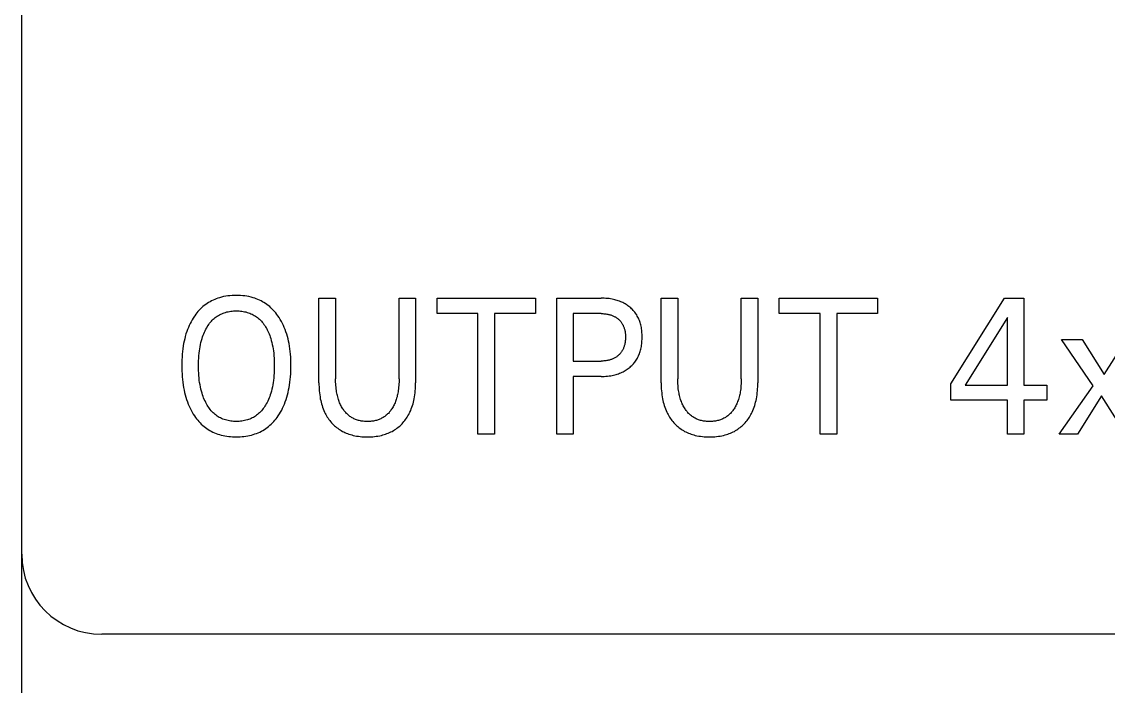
# Model space of a CAD drawing. Extents: x 0 to 420, y 0 to 297.
# Drawn here: x 147.76 to 161.34, y 191.71 to 200.01 of the extents above; entities that cross this region are included whole.
import ezdxf

# ---------------------------------------------------------------- set-up
doc = ezdxf.new("R2010")
doc.units = 0
doc.header["$LTSCALE"] = 23.1
doc.layers.add('10000_FRONT', color=7, linetype='CONTINUOUS')

msp = doc.modelspace()

# ---------------------------------------------------------------- linework, layer by layer
at = {"layer": '10000_FRONT', "color": 7, "linetype": 'CONTINUOUS'}
for p, q in [((147.763, 170.856), (147.763, 258.856)), ((150.312, 196.58), (150.286, 196.575)), ((150.339, 196.584), (150.312, 196.58)), ((150.365, 196.587), (150.339, 196.584)), ((150.392, 196.589), (150.365, 196.587)), ((150.418, 196.59), (150.392, 196.589)), ((150.445, 196.59), (150.418, 196.59)), ((150.471, 196.59), (150.445, 196.59)), ((150.498, 196.589), (150.471, 196.59)), ((150.524, 196.586), (150.498, 196.589)), ((150.55, 196.584), (150.524, 196.586)), ((150.576, 196.58), (150.55, 196.584)), ((150.602, 196.575), (150.576, 196.58)), ((150.027, 196.451), (150.011, 196.436)), ((150.044, 196.464), (150.027, 196.451)), ((150.062, 196.478), (150.044, 196.464)), ((150.079, 196.49), (150.062, 196.478)), ((150.098, 196.501), (150.079, 196.49)), ((150.116, 196.512), (150.098, 196.501)), ((150.135, 196.522), (150.116, 196.512)), ((150.154, 196.532), (150.135, 196.522)), ((150.174, 196.54), (150.154, 196.532)), ((150.194, 196.548), (150.174, 196.54)), ((150.214, 196.556), (150.194, 196.548)), ((150.235, 196.562), (150.214, 196.556)), ((150.261, 196.569), (150.235, 196.562)), ((150.286, 196.575), (150.261, 196.569)), ((150.628, 196.569), (150.602, 196.575)), ((150.653, 196.562), (150.628, 196.569)), ((150.674, 196.555), (150.653, 196.562)), ((150.694, 196.548), (150.674, 196.555)), ((150.714, 196.54), (150.694, 196.548)), ((150.734, 196.531), (150.714, 196.54)), ((150.753, 196.522), (150.734, 196.531)), ((150.772, 196.512), (150.753, 196.522)), ((150.79, 196.501), (150.772, 196.512)), ((150.809, 196.489), (150.79, 196.501)), ((150.826, 196.477), (150.809, 196.489)), ((150.844, 196.464), (150.826, 196.477)), ((150.861, 196.45), (150.844, 196.464)), ((150.877, 196.435), (150.861, 196.45)), ((151.477, 195.497), (151.477, 196.556)), ((151.477, 196.556), (151.685, 196.556)), ((151.685, 196.556), (151.685, 195.548)), ((152.477, 195.548), (152.477, 196.556)), ((152.477, 196.556), (152.684, 196.556)), ((152.684, 196.556), (152.684, 195.497)), ((152.953, 196.364), (152.953, 196.556)), ((152.953, 196.556), (154.181, 196.556)), ((154.181, 196.556), (154.181, 196.364)), ((154.447, 194.856), (154.447, 196.556)), ((154.447, 196.556), (155.001, 196.556)), ((155.021, 196.556), (155.001, 196.556)), ((155.041, 196.555), (155.021, 196.556)), ((155.061, 196.554), (155.041, 196.555)), ((155.081, 196.553), (155.061, 196.554)), ((155.101, 196.55), (155.081, 196.553)), ((155.121, 196.547), (155.101, 196.55)), ((155.141, 196.544), (155.121, 196.547)), ((155.156, 196.541), (155.141, 196.544)), ((155.172, 196.537), (155.156, 196.541)), ((155.187, 196.533), (155.172, 196.537)), ((155.202, 196.528), (155.187, 196.533)), ((155.217, 196.524), (155.202, 196.528)), ((155.232, 196.518), (155.217, 196.524)), ((155.247, 196.512), (155.232, 196.518)), ((155.261, 196.506), (155.247, 196.512)), ((155.275, 196.5), (155.261, 196.506)), ((155.288, 196.493), (155.275, 196.5)), ((155.301, 196.486), (155.288, 196.493)), ((155.314, 196.478), (155.301, 196.486)), ((155.326, 196.47), (155.314, 196.478)), ((155.338, 196.461), (155.326, 196.47)), ((155.35, 196.452), (155.338, 196.461)), ((155.362, 196.443), (155.35, 196.452)), ((155.373, 196.434), (155.362, 196.443)), ((155.752, 195.497), (155.752, 196.556)), ((155.752, 196.556), (155.96, 196.556)), ((155.96, 196.556), (155.96, 195.548)), ((156.753, 195.548), (156.753, 196.556)), ((156.753, 196.556), (156.96, 196.556)), ((156.96, 196.556), (156.96, 195.497)), ((157.228, 196.364), (157.228, 196.556)), ((157.228, 196.556), (158.457, 196.556)), ((158.457, 196.556), (158.457, 196.364)), ((159.371, 195.487), (160.042, 196.556)), ((160.042, 196.556), (160.282, 196.556)), ((160.282, 196.556), (160.282, 195.467)), ((149.905, 196.308), (149.892, 196.285)), ((149.92, 196.33), (149.905, 196.308)), ((149.925, 196.337), (149.92, 196.33)), ((149.938, 196.355), (149.925, 196.337)), ((149.951, 196.372), (149.938, 196.355)), ((149.965, 196.389), (149.951, 196.372)), ((149.98, 196.405), (149.965, 196.389)), ((149.995, 196.421), (149.98, 196.405)), ((150.011, 196.436), (149.995, 196.421)), ((150.169, 196.303), (150.181, 196.313)), ((150.181, 196.313), (150.194, 196.323)), ((150.194, 196.323), (150.207, 196.332)), ((150.207, 196.332), (150.221, 196.34)), ((150.221, 196.34), (150.235, 196.348)), ((150.235, 196.348), (150.249, 196.355)), ((150.249, 196.355), (150.263, 196.362)), ((150.263, 196.362), (150.278, 196.368)), ((150.278, 196.368), (150.293, 196.374)), ((150.293, 196.374), (150.309, 196.379)), ((150.309, 196.379), (150.326, 196.384)), ((150.326, 196.384), (150.342, 196.387)), ((150.342, 196.387), (150.359, 196.391)), ((150.359, 196.391), (150.376, 196.393)), ((150.376, 196.393), (150.393, 196.395)), ((150.393, 196.395), (150.41, 196.396)), ((150.41, 196.396), (150.427, 196.397)), ((150.427, 196.397), (150.445, 196.397)), ((150.445, 196.397), (150.462, 196.397)), ((150.462, 196.397), (150.479, 196.396)), ((150.479, 196.396), (150.496, 196.395)), ((150.496, 196.395), (150.514, 196.393)), ((150.514, 196.393), (150.531, 196.391)), ((150.531, 196.391), (150.547, 196.387)), ((150.547, 196.387), (150.564, 196.384)), ((150.564, 196.384), (150.581, 196.379)), ((150.581, 196.379), (150.597, 196.374)), ((150.597, 196.374), (150.612, 196.368)), ((150.612, 196.368), (150.627, 196.362)), ((150.627, 196.362), (150.641, 196.355)), ((150.641, 196.355), (150.656, 196.348)), ((150.656, 196.348), (150.669, 196.34)), ((150.669, 196.34), (150.683, 196.332)), ((150.683, 196.332), (150.696, 196.323)), ((150.696, 196.323), (150.709, 196.313)), ((150.709, 196.313), (150.721, 196.303)), ((150.893, 196.42), (150.877, 196.435)), ((150.908, 196.404), (150.893, 196.42)), ((150.923, 196.388), (150.908, 196.404)), ((150.937, 196.371), (150.923, 196.388)), ((150.95, 196.354), (150.937, 196.371)), ((150.963, 196.336), (150.95, 196.354)), ((150.979, 196.313), (150.963, 196.336)), ((150.994, 196.289), (150.979, 196.313)), ((153.463, 196.364), (152.953, 196.364)), ((153.463, 194.856), (153.463, 196.364)), ((153.671, 196.364), (153.671, 194.856)), ((154.181, 196.364), (153.671, 196.364)), ((154.655, 196.364), (154.655, 195.771)), ((155.001, 196.364), (154.655, 196.364)), ((155.001, 196.364), (155.013, 196.363)), ((155.013, 196.363), (155.025, 196.363)), ((155.025, 196.363), (155.037, 196.362)), ((155.037, 196.362), (155.049, 196.361)), ((155.049, 196.361), (155.061, 196.36)), ((155.061, 196.36), (155.073, 196.358)), ((155.073, 196.358), (155.085, 196.356)), ((155.085, 196.356), (155.095, 196.354)), ((155.095, 196.354), (155.104, 196.352)), ((155.104, 196.352), (155.113, 196.349)), ((155.113, 196.349), (155.122, 196.347)), ((155.122, 196.347), (155.131, 196.344)), ((155.131, 196.344), (155.14, 196.34)), ((155.14, 196.34), (155.149, 196.337)), ((155.149, 196.337), (155.158, 196.333)), ((155.158, 196.333), (155.166, 196.329)), ((155.166, 196.329), (155.174, 196.325)), ((155.174, 196.325), (155.181, 196.321)), ((155.181, 196.321), (155.189, 196.316)), ((155.189, 196.316), (155.196, 196.311)), ((155.196, 196.311), (155.203, 196.306)), ((155.203, 196.306), (155.21, 196.301)), ((155.383, 196.424), (155.373, 196.434)), ((155.394, 196.414), (155.383, 196.424)), ((155.403, 196.403), (155.394, 196.414)), ((155.413, 196.392), (155.403, 196.403)), ((155.422, 196.381), (155.413, 196.392)), ((155.431, 196.37), (155.422, 196.381)), ((155.439, 196.358), (155.431, 196.37)), ((155.447, 196.346), (155.439, 196.358)), ((155.454, 196.333), (155.447, 196.346)), ((155.461, 196.32), (155.454, 196.333)), ((155.468, 196.306), (155.461, 196.32)), ((155.474, 196.293), (155.468, 196.306)), ((157.738, 196.364), (157.228, 196.364)), ((157.738, 194.856), (157.738, 196.364)), ((157.946, 196.364), (157.946, 194.856)), ((158.457, 196.364), (157.946, 196.364)), ((160.078, 196.314), (159.549, 195.467)), ((160.078, 195.467), (160.078, 196.314)), ((149.845, 196.191), (149.835, 196.166)), ((149.855, 196.215), (149.845, 196.191)), ((149.867, 196.239), (149.855, 196.215)), ((149.879, 196.262), (149.867, 196.239)), ((149.892, 196.285), (149.879, 196.262)), ((150.064, 196.167), (150.074, 196.185)), ((150.074, 196.185), (150.082, 196.2)), ((150.082, 196.2), (150.092, 196.214)), ((150.092, 196.214), (150.101, 196.228)), ((150.101, 196.228), (150.111, 196.242)), ((150.111, 196.242), (150.122, 196.255)), ((150.122, 196.255), (150.133, 196.268)), ((150.133, 196.268), (150.144, 196.28)), ((150.144, 196.28), (150.156, 196.292)), ((150.156, 196.292), (150.169, 196.303)), ((150.721, 196.303), (150.734, 196.292)), ((150.734, 196.292), (150.746, 196.28)), ((150.746, 196.28), (150.757, 196.268)), ((150.757, 196.268), (150.768, 196.255)), ((150.768, 196.255), (150.779, 196.242)), ((150.779, 196.242), (150.789, 196.228)), ((150.789, 196.228), (150.799, 196.214)), ((150.799, 196.214), (150.808, 196.2)), ((150.808, 196.2), (150.817, 196.185)), ((150.817, 196.185), (150.82, 196.18)), ((150.82, 196.18), (150.829, 196.162)), ((151.008, 196.265), (150.994, 196.289)), ((151.021, 196.241), (151.008, 196.265)), ((151.033, 196.216), (151.021, 196.241)), ((151.044, 196.191), (151.033, 196.216)), ((151.054, 196.165), (151.044, 196.191)), ((155.21, 196.301), (155.217, 196.295)), ((155.217, 196.295), (155.224, 196.289)), ((155.224, 196.289), (155.23, 196.283)), ((155.23, 196.283), (155.236, 196.277)), ((155.236, 196.277), (155.242, 196.271)), ((155.242, 196.271), (155.247, 196.264)), ((155.247, 196.264), (155.253, 196.257)), ((155.253, 196.257), (155.258, 196.25)), ((155.258, 196.25), (155.262, 196.243)), ((155.262, 196.243), (155.267, 196.236)), ((155.267, 196.236), (155.271, 196.228)), ((155.271, 196.228), (155.276, 196.22)), ((155.276, 196.22), (155.279, 196.212)), ((155.279, 196.212), (155.283, 196.203)), ((155.283, 196.203), (155.286, 196.195)), ((155.286, 196.195), (155.289, 196.187)), ((155.289, 196.187), (155.292, 196.178)), ((155.292, 196.178), (155.295, 196.169)), ((155.295, 196.169), (155.297, 196.161)), ((155.48, 196.279), (155.474, 196.293)), ((155.485, 196.265), (155.48, 196.279)), ((155.49, 196.251), (155.485, 196.265)), ((155.494, 196.236), (155.49, 196.251)), ((155.498, 196.222), (155.494, 196.236)), ((155.502, 196.206), (155.498, 196.222)), ((155.505, 196.189), (155.502, 196.206)), ((155.508, 196.173), (155.505, 196.189)), ((155.51, 196.156), (155.508, 196.173)), ((149.799, 196.05), (149.792, 196.02)), ((149.807, 196.079), (149.799, 196.05)), ((149.815, 196.109), (149.807, 196.079)), ((149.825, 196.138), (149.815, 196.109)), ((149.835, 196.166), (149.825, 196.138)), ((150.009, 196.029), (150.017, 196.054)), ((150.017, 196.054), (150.023, 196.074)), ((150.023, 196.074), (150.03, 196.093)), ((150.03, 196.093), (150.038, 196.112)), ((150.038, 196.112), (150.046, 196.131)), ((150.046, 196.131), (150.054, 196.149)), ((150.054, 196.149), (150.064, 196.167)), ((150.829, 196.162), (150.838, 196.145)), ((150.838, 196.145), (150.846, 196.127)), ((150.846, 196.127), (150.854, 196.109)), ((150.854, 196.109), (150.861, 196.091)), ((150.861, 196.091), (150.867, 196.073)), ((150.867, 196.073), (150.874, 196.054)), ((150.874, 196.054), (150.881, 196.029)), ((151.065, 196.136), (151.054, 196.165)), ((151.074, 196.107), (151.065, 196.136)), ((151.083, 196.078), (151.074, 196.107)), ((151.091, 196.048), (151.083, 196.078)), ((151.098, 196.018), (151.091, 196.048)), ((155.297, 196.161), (155.299, 196.151)), ((155.299, 196.151), (155.301, 196.141)), ((155.301, 196.141), (155.303, 196.131)), ((155.303, 196.131), (155.304, 196.12)), ((155.304, 196.12), (155.305, 196.11)), ((155.306, 196.035), (155.304, 196.023)), ((155.305, 196.11), (155.306, 196.1)), ((155.306, 196.1), (155.306, 196.09)), ((155.306, 196.09), (155.307, 196.08)), ((155.307, 196.058), (155.306, 196.047)), ((155.306, 196.047), (155.306, 196.035)), ((155.307, 196.08), (155.307, 196.07)), ((155.307, 196.07), (155.307, 196.058)), ((155.512, 196.139), (155.51, 196.156)), ((155.513, 196.122), (155.512, 196.139)), ((155.514, 196.106), (155.513, 196.122)), ((155.513, 196.021), (155.514, 196.038)), ((155.515, 196.089), (155.514, 196.106)), ((155.514, 196.038), (155.515, 196.055)), ((155.515, 196.072), (155.515, 196.089)), ((155.515, 196.055), (155.515, 196.072)), ((161.152, 195.462), (160.754, 196.041)), ((160.754, 196.041), (161.011, 196.041)), ((161.011, 196.041), (161.286, 195.603)), ((161.286, 195.603), (161.565, 196.041)), ((149.776, 195.925), (149.772, 195.891)), ((149.781, 195.96), (149.776, 195.925)), ((149.786, 195.99), (149.781, 195.96)), ((149.792, 196.02), (149.786, 195.99)), ((149.983, 195.897), (149.987, 195.924)), ((149.987, 195.924), (149.991, 195.95)), ((149.991, 195.95), (149.996, 195.977)), ((149.996, 195.977), (150.002, 196.003)), ((150.002, 196.003), (150.009, 196.029)), ((150.881, 196.029), (150.888, 196.003)), ((150.888, 196.003), (150.894, 195.977)), ((150.894, 195.977), (150.899, 195.95)), ((150.899, 195.95), (150.904, 195.924)), ((150.904, 195.924), (150.908, 195.897)), ((151.104, 195.989), (151.098, 196.018)), ((151.109, 195.958), (151.104, 195.989)), ((151.114, 195.924), (151.109, 195.958)), ((151.118, 195.89), (151.114, 195.924)), ((155.267, 195.902), (155.263, 195.895)), ((155.272, 195.91), (155.267, 195.902)), ((155.276, 195.918), (155.272, 195.91)), ((155.28, 195.926), (155.276, 195.918)), ((155.283, 195.935), (155.28, 195.926)), ((155.287, 195.943), (155.283, 195.935)), ((155.29, 195.952), (155.287, 195.943)), ((155.292, 195.96), (155.29, 195.952)), ((155.295, 195.969), (155.292, 195.96)), ((155.297, 195.978), (155.295, 195.969)), ((155.299, 195.989), (155.297, 195.978)), ((155.301, 196.001), (155.299, 195.989)), ((155.303, 196.012), (155.301, 196.001)), ((155.304, 196.023), (155.303, 196.012)), ((155.49, 195.891), (155.494, 195.905)), ((155.494, 195.905), (155.498, 195.92)), ((155.498, 195.92), (155.502, 195.936)), ((155.502, 195.936), (155.505, 195.953)), ((155.505, 195.953), (155.508, 195.97)), ((155.508, 195.97), (155.51, 195.987)), ((155.51, 195.987), (155.512, 196.004)), ((155.512, 196.004), (155.513, 196.021)), ((149.764, 195.786), (149.763, 195.751)), ((149.766, 195.821), (149.764, 195.786)), ((149.769, 195.856), (149.766, 195.821)), ((149.772, 195.891), (149.769, 195.856)), ((149.972, 195.775), (149.974, 195.806)), ((149.972, 195.745), (149.972, 195.775)), ((149.974, 195.806), (149.976, 195.836)), ((149.976, 195.836), (149.979, 195.867)), ((149.979, 195.867), (149.983, 195.897)), ((150.908, 195.897), (150.911, 195.867)), ((150.911, 195.867), (150.914, 195.836)), ((150.914, 195.836), (150.916, 195.806)), ((150.916, 195.806), (150.918, 195.775)), ((150.918, 195.775), (150.919, 195.745)), ((151.122, 195.855), (151.118, 195.89)), ((151.124, 195.821), (151.122, 195.855)), ((151.126, 195.786), (151.124, 195.821)), ((151.127, 195.751), (151.126, 195.786)), ((154.655, 195.771), (155.001, 195.771)), ((155.013, 195.771), (155.001, 195.771)), ((155.025, 195.771), (155.013, 195.771)), ((155.037, 195.772), (155.025, 195.771)), ((155.05, 195.773), (155.037, 195.772)), ((155.062, 195.775), (155.05, 195.773)), ((155.074, 195.777), (155.062, 195.775)), ((155.086, 195.779), (155.074, 195.777)), ((155.095, 195.781), (155.086, 195.779)), ((155.105, 195.783), (155.095, 195.781)), ((155.114, 195.786), (155.105, 195.783)), ((155.123, 195.788), (155.114, 195.786)), ((155.132, 195.791), (155.123, 195.788)), ((155.141, 195.795), (155.132, 195.791)), ((155.15, 195.798), (155.141, 195.795)), ((155.159, 195.802), (155.15, 195.798)), ((155.167, 195.806), (155.159, 195.802)), ((155.175, 195.811), (155.167, 195.806)), ((155.182, 195.815), (155.175, 195.811)), ((155.19, 195.82), (155.182, 195.815)), ((155.197, 195.825), (155.19, 195.82)), ((155.204, 195.831), (155.197, 195.825)), ((155.212, 195.836), (155.204, 195.831)), ((155.218, 195.842), (155.212, 195.836)), ((155.225, 195.848), (155.218, 195.842)), ((155.231, 195.854), (155.225, 195.848)), ((155.237, 195.86), (155.231, 195.854)), ((155.243, 195.867), (155.237, 195.86)), ((155.248, 195.873), (155.243, 195.867)), ((155.253, 195.88), (155.248, 195.873)), ((155.258, 195.887), (155.253, 195.88)), ((155.263, 195.895), (155.258, 195.887)), ((155.423, 195.758), (155.432, 195.77)), ((155.432, 195.77), (155.44, 195.782)), ((155.44, 195.782), (155.448, 195.794)), ((155.448, 195.794), (155.455, 195.807)), ((155.455, 195.807), (155.462, 195.821)), ((155.462, 195.821), (155.469, 195.834)), ((155.469, 195.834), (155.475, 195.848)), ((155.475, 195.848), (155.48, 195.862)), ((155.48, 195.862), (155.485, 195.876)), ((155.485, 195.876), (155.49, 195.891)), ((149.763, 195.751), (149.763, 195.717)), ((149.763, 195.717), (149.763, 195.681)), ((149.763, 195.681), (149.764, 195.646)), ((149.764, 195.646), (149.766, 195.61)), ((149.971, 195.714), (149.972, 195.745)), ((149.972, 195.683), (149.971, 195.714)), ((149.972, 195.652), (149.972, 195.683)), ((149.974, 195.621), (149.972, 195.652)), ((150.918, 195.652), (150.917, 195.621)), ((150.919, 195.683), (150.918, 195.652)), ((150.919, 195.745), (150.919, 195.714)), ((150.919, 195.714), (150.919, 195.683)), ((151.124, 195.611), (151.126, 195.646)), ((151.126, 195.646), (151.127, 195.681)), ((151.127, 195.717), (151.127, 195.751)), ((151.127, 195.681), (151.127, 195.717)), ((155.249, 195.623), (155.264, 195.63)), ((155.264, 195.63), (155.277, 195.637)), ((155.277, 195.637), (155.29, 195.644)), ((155.29, 195.644), (155.303, 195.651)), ((155.303, 195.651), (155.316, 195.659)), ((155.316, 195.659), (155.328, 195.667)), ((155.328, 195.667), (155.341, 195.676)), ((155.341, 195.676), (155.352, 195.685)), ((155.352, 195.685), (155.364, 195.695)), ((155.364, 195.695), (155.375, 195.705)), ((155.375, 195.705), (155.385, 195.715)), ((155.385, 195.715), (155.395, 195.725)), ((155.395, 195.725), (155.405, 195.736)), ((155.405, 195.736), (155.414, 195.747)), ((155.414, 195.747), (155.423, 195.758)), ((149.766, 195.61), (149.769, 195.575)), ((149.769, 195.575), (149.772, 195.54)), ((149.772, 195.54), (149.776, 195.505)), ((149.776, 195.505), (149.781, 195.47)), ((149.976, 195.59), (149.974, 195.621)), ((149.979, 195.559), (149.976, 195.59)), ((149.982, 195.528), (149.979, 195.559)), ((149.986, 195.501), (149.982, 195.528)), ((149.991, 195.474), (149.986, 195.501)), ((150.904, 195.501), (150.9, 195.474)), ((150.908, 195.528), (150.904, 195.501)), ((150.912, 195.559), (150.908, 195.528)), ((150.914, 195.59), (150.912, 195.559)), ((150.917, 195.621), (150.914, 195.59)), ((151.109, 195.47), (151.114, 195.505)), ((151.114, 195.505), (151.119, 195.54)), ((151.119, 195.54), (151.122, 195.575)), ((151.122, 195.575), (151.124, 195.611)), ((151.477, 195.497), (151.477, 195.472)), ((151.685, 195.527), (151.685, 195.548)), ((151.685, 195.506), (151.685, 195.527)), ((151.686, 195.485), (151.685, 195.506)), ((152.477, 195.506), (152.476, 195.485)), ((152.477, 195.548), (152.477, 195.527)), ((152.477, 195.527), (152.477, 195.506)), ((152.684, 195.472), (152.684, 195.497)), ((154.655, 195.578), (154.655, 194.856)), ((155.001, 195.578), (154.655, 195.578)), ((155.001, 195.578), (155.021, 195.578)), ((155.021, 195.578), (155.041, 195.579)), ((155.041, 195.579), (155.062, 195.58)), ((155.062, 195.58), (155.082, 195.582)), ((155.082, 195.582), (155.102, 195.584)), ((155.102, 195.584), (155.122, 195.587)), ((155.122, 195.587), (155.142, 195.591)), ((155.142, 195.591), (155.158, 195.594)), ((155.158, 195.594), (155.174, 195.598)), ((155.174, 195.598), (155.189, 195.602)), ((155.189, 195.602), (155.204, 195.607)), ((155.204, 195.607), (155.219, 195.612)), ((155.219, 195.612), (155.234, 195.617)), ((155.234, 195.617), (155.249, 195.623)), ((155.752, 195.497), (155.752, 195.472)), ((155.96, 195.527), (155.96, 195.548)), ((155.961, 195.506), (155.96, 195.527)), ((155.962, 195.485), (155.961, 195.506)), ((156.752, 195.506), (156.751, 195.485)), ((156.753, 195.527), (156.752, 195.506)), ((156.753, 195.548), (156.753, 195.527)), ((156.96, 195.472), (156.96, 195.497)), ((149.781, 195.47), (149.786, 195.439)), ((149.786, 195.439), (149.792, 195.408)), ((149.792, 195.408), (149.798, 195.378)), ((149.798, 195.378), (149.806, 195.348)), ((149.996, 195.448), (149.991, 195.474)), ((150.002, 195.421), (149.996, 195.448)), ((150.008, 195.395), (150.002, 195.421)), ((150.016, 195.368), (150.008, 195.395)), ((150.022, 195.349), (150.016, 195.368)), ((150.875, 195.368), (150.868, 195.348)), ((150.882, 195.394), (150.875, 195.368)), ((150.889, 195.42), (150.882, 195.394)), ((150.895, 195.447), (150.889, 195.42)), ((150.9, 195.474), (150.895, 195.447)), ((151.084, 195.348), (151.092, 195.378)), ((151.092, 195.378), (151.098, 195.409)), ((151.098, 195.409), (151.104, 195.439)), ((151.104, 195.439), (151.109, 195.47)), ((151.477, 195.472), (151.478, 195.448)), ((151.478, 195.448), (151.479, 195.423)), ((151.479, 195.423), (151.481, 195.398)), ((151.481, 195.398), (151.483, 195.373)), ((151.483, 195.373), (151.486, 195.348)), ((151.688, 195.464), (151.686, 195.485)), ((151.69, 195.443), (151.688, 195.464)), ((151.692, 195.422), (151.69, 195.443)), ((151.695, 195.401), (151.692, 195.422)), ((151.697, 195.385), (151.695, 195.401)), ((151.7, 195.37), (151.697, 195.385)), ((151.703, 195.354), (151.7, 195.37)), ((152.462, 195.369), (152.459, 195.353)), ((152.465, 195.385), (152.462, 195.369)), ((152.467, 195.401), (152.465, 195.385)), ((152.47, 195.422), (152.467, 195.401)), ((152.472, 195.443), (152.47, 195.422)), ((152.474, 195.464), (152.472, 195.443)), ((152.476, 195.485), (152.474, 195.464)), ((152.675, 195.348), (152.678, 195.373)), ((152.678, 195.373), (152.68, 195.398)), ((152.68, 195.398), (152.682, 195.423)), ((152.682, 195.423), (152.683, 195.448)), ((152.683, 195.448), (152.684, 195.472)), ((155.752, 195.472), (155.753, 195.448)), ((155.753, 195.448), (155.754, 195.423)), ((155.754, 195.423), (155.756, 195.398)), ((155.756, 195.398), (155.759, 195.373)), ((155.759, 195.373), (155.762, 195.348)), ((155.963, 195.464), (155.962, 195.485)), ((155.965, 195.443), (155.963, 195.464)), ((155.967, 195.422), (155.965, 195.443)), ((155.97, 195.401), (155.967, 195.422)), ((155.973, 195.385), (155.97, 195.401)), ((155.976, 195.37), (155.973, 195.385)), ((155.979, 195.354), (155.976, 195.37)), ((156.738, 195.369), (156.734, 195.353)), ((156.74, 195.385), (156.738, 195.369)), ((156.743, 195.401), (156.74, 195.385)), ((156.746, 195.422), (156.743, 195.401)), ((156.748, 195.443), (156.746, 195.422)), ((156.75, 195.464), (156.748, 195.443)), ((156.751, 195.485), (156.75, 195.464)), ((156.95, 195.348), (156.953, 195.373)), ((156.953, 195.373), (156.956, 195.398)), ((156.956, 195.398), (156.958, 195.423)), ((156.958, 195.423), (156.959, 195.448)), ((156.959, 195.448), (156.96, 195.472)), ((159.371, 195.282), (159.371, 195.487)), ((159.549, 195.467), (160.078, 195.467)), ((160.282, 195.467), (160.57, 195.467)), ((160.57, 195.467), (160.57, 195.282)), ((160.725, 194.856), (161.152, 195.462)), ((149.806, 195.348), (149.814, 195.318)), ((149.814, 195.318), (149.823, 195.288)), ((149.823, 195.288), (149.834, 195.259)), ((149.834, 195.259), (149.844, 195.233)), ((149.844, 195.233), (149.854, 195.207)), ((150.029, 195.329), (150.022, 195.349)), ((150.036, 195.31), (150.029, 195.329)), ((150.044, 195.291), (150.036, 195.31)), ((150.053, 195.272), (150.044, 195.291)), ((150.062, 195.253), (150.053, 195.272)), ((150.072, 195.235), (150.062, 195.253)), ((150.08, 195.22), (150.072, 195.235)), ((150.089, 195.205), (150.08, 195.22)), ((150.81, 195.22), (150.801, 195.205)), ((150.819, 195.235), (150.81, 195.22)), ((150.829, 195.253), (150.819, 195.235)), ((150.838, 195.271), (150.829, 195.253)), ((150.846, 195.29), (150.838, 195.271)), ((150.854, 195.309), (150.846, 195.29)), ((150.861, 195.329), (150.854, 195.309)), ((150.868, 195.348), (150.861, 195.329)), ((151.035, 195.208), (151.046, 195.233)), ((151.046, 195.233), (151.056, 195.259)), ((151.056, 195.259), (151.067, 195.289)), ((151.067, 195.289), (151.076, 195.318)), ((151.076, 195.318), (151.084, 195.348)), ((151.486, 195.348), (151.49, 195.324)), ((151.49, 195.324), (151.494, 195.299)), ((151.494, 195.299), (151.499, 195.278)), ((151.499, 195.278), (151.504, 195.256)), ((151.504, 195.256), (151.509, 195.235)), ((151.509, 195.235), (151.515, 195.214)), ((151.707, 195.338), (151.703, 195.354)), ((151.711, 195.323), (151.707, 195.338)), ((151.715, 195.307), (151.711, 195.323)), ((151.72, 195.292), (151.715, 195.307)), ((151.725, 195.276), (151.72, 195.292)), ((151.73, 195.263), (151.725, 195.276)), ((151.735, 195.25), (151.73, 195.263)), ((151.741, 195.236), (151.735, 195.25)), ((151.747, 195.223), (151.741, 195.236)), ((151.753, 195.211), (151.747, 195.223)), ((152.416, 195.223), (152.409, 195.21)), ((152.422, 195.236), (152.416, 195.223)), ((152.427, 195.249), (152.422, 195.236)), ((152.433, 195.263), (152.427, 195.249)), ((152.437, 195.276), (152.433, 195.263)), ((152.443, 195.291), (152.437, 195.276)), ((152.447, 195.307), (152.443, 195.291)), ((152.452, 195.322), (152.447, 195.307)), ((152.455, 195.338), (152.452, 195.322)), ((152.459, 195.353), (152.455, 195.338)), ((152.646, 195.214), (152.652, 195.235)), ((152.652, 195.235), (152.657, 195.256)), ((152.657, 195.256), (152.662, 195.278)), ((152.662, 195.278), (152.667, 195.299)), ((152.667, 195.299), (152.671, 195.324)), ((152.671, 195.324), (152.675, 195.348)), ((155.762, 195.348), (155.765, 195.324)), ((155.765, 195.324), (155.77, 195.299)), ((155.77, 195.299), (155.774, 195.278)), ((155.774, 195.278), (155.779, 195.256)), ((155.779, 195.256), (155.785, 195.235)), ((155.785, 195.235), (155.791, 195.214)), ((155.982, 195.338), (155.979, 195.354)), ((155.986, 195.323), (155.982, 195.338)), ((155.991, 195.307), (155.986, 195.323)), ((155.995, 195.292), (155.991, 195.307)), ((156, 195.276), (155.995, 195.292)), ((156.005, 195.263), (156, 195.276)), ((156.011, 195.25), (156.005, 195.263)), ((156.016, 195.236), (156.011, 195.25)), ((156.023, 195.223), (156.016, 195.236)), ((156.029, 195.211), (156.023, 195.223)), ((156.691, 195.223), (156.685, 195.21)), ((156.697, 195.236), (156.691, 195.223)), ((156.703, 195.249), (156.697, 195.236)), ((156.708, 195.263), (156.703, 195.249)), ((156.713, 195.276), (156.708, 195.263)), ((156.718, 195.291), (156.713, 195.276)), ((156.723, 195.307), (156.718, 195.291)), ((156.727, 195.322), (156.723, 195.307)), ((156.731, 195.338), (156.727, 195.322)), ((156.734, 195.353), (156.731, 195.338)), ((156.921, 195.214), (156.927, 195.235)), ((156.927, 195.235), (156.933, 195.256)), ((156.933, 195.256), (156.938, 195.278)), ((156.938, 195.278), (156.942, 195.299)), ((156.942, 195.299), (156.947, 195.324)), ((156.947, 195.324), (156.95, 195.348)), ((160.078, 195.282), (159.371, 195.282)), ((160.078, 194.856), (160.078, 195.282)), ((160.282, 195.282), (160.282, 194.856)), ((160.57, 195.282), (160.282, 195.282)), ((161.256, 195.336), (160.954, 194.856)), ((161.56, 194.856), (161.256, 195.336)), ((149.854, 195.207), (149.866, 195.181)), ((149.866, 195.181), (149.879, 195.156)), ((149.879, 195.156), (149.892, 195.132)), ((149.892, 195.132), (149.906, 195.108)), ((149.906, 195.108), (149.922, 195.084)), ((149.922, 195.084), (149.934, 195.066)), ((150.099, 195.191), (150.089, 195.205)), ((150.109, 195.177), (150.099, 195.191)), ((150.119, 195.163), (150.109, 195.177)), ((150.13, 195.15), (150.119, 195.163)), ((150.142, 195.137), (150.13, 195.15)), ((150.154, 195.125), (150.142, 195.137)), ((150.167, 195.113), (150.154, 195.125)), ((150.179, 195.102), (150.167, 195.113)), ((150.192, 195.093), (150.179, 195.102)), ((150.205, 195.083), (150.192, 195.093)), ((150.218, 195.075), (150.205, 195.083)), ((150.685, 195.083), (150.671, 195.075)), ((150.698, 195.093), (150.685, 195.083)), ((150.711, 195.102), (150.698, 195.093)), ((150.723, 195.113), (150.711, 195.102)), ((150.736, 195.125), (150.723, 195.113)), ((150.748, 195.137), (150.736, 195.125)), ((150.76, 195.15), (150.748, 195.137)), ((150.771, 195.163), (150.76, 195.15)), ((150.781, 195.177), (150.771, 195.163)), ((150.791, 195.191), (150.781, 195.177)), ((150.801, 195.205), (150.791, 195.191)), ((150.955, 195.067), (150.968, 195.085)), ((150.968, 195.085), (150.983, 195.109)), ((150.983, 195.109), (150.997, 195.133)), ((150.997, 195.133), (151.011, 195.157)), ((151.011, 195.157), (151.023, 195.182)), ((151.023, 195.182), (151.035, 195.208)), ((151.515, 195.214), (151.522, 195.194)), ((151.522, 195.194), (151.53, 195.173)), ((151.53, 195.173), (151.538, 195.153)), ((151.538, 195.153), (151.547, 195.133)), ((151.547, 195.133), (151.555, 195.117)), ((151.555, 195.117), (151.563, 195.101)), ((151.563, 195.101), (151.572, 195.086)), ((151.572, 195.086), (151.581, 195.07)), ((151.76, 195.198), (151.753, 195.211)), ((151.768, 195.185), (151.76, 195.198)), ((151.775, 195.173), (151.768, 195.185)), ((151.782, 195.163), (151.775, 195.173)), ((151.789, 195.154), (151.782, 195.163)), ((151.796, 195.144), (151.789, 195.154)), ((151.804, 195.135), (151.796, 195.144)), ((151.811, 195.126), (151.804, 195.135)), ((151.82, 195.117), (151.811, 195.126)), ((151.828, 195.109), (151.82, 195.117)), ((151.837, 195.101), (151.828, 195.109)), ((151.846, 195.093), (151.837, 195.101)), ((151.855, 195.086), (151.846, 195.093)), ((151.864, 195.079), (151.855, 195.086)), ((152.309, 195.086), (152.299, 195.079)), ((152.318, 195.093), (152.309, 195.086)), ((152.327, 195.101), (152.318, 195.093)), ((152.335, 195.109), (152.327, 195.101)), ((152.344, 195.117), (152.335, 195.109)), ((152.352, 195.126), (152.344, 195.117)), ((152.36, 195.135), (152.352, 195.126)), ((152.367, 195.144), (152.36, 195.135)), ((152.374, 195.154), (152.367, 195.144)), ((152.381, 195.163), (152.374, 195.154)), ((152.388, 195.173), (152.381, 195.163)), ((152.395, 195.185), (152.388, 195.173)), ((152.403, 195.198), (152.395, 195.185)), ((152.409, 195.21), (152.403, 195.198)), ((152.58, 195.07), (152.589, 195.086)), ((152.589, 195.086), (152.598, 195.101)), ((152.598, 195.101), (152.606, 195.117)), ((152.606, 195.117), (152.614, 195.133)), ((152.614, 195.133), (152.623, 195.153)), ((152.623, 195.153), (152.631, 195.173)), ((152.631, 195.173), (152.639, 195.194)), ((152.639, 195.194), (152.646, 195.214)), ((155.791, 195.214), (155.798, 195.194)), ((155.798, 195.194), (155.805, 195.173)), ((155.805, 195.173), (155.813, 195.153)), ((155.813, 195.153), (155.822, 195.133)), ((155.822, 195.133), (155.83, 195.117)), ((155.83, 195.117), (155.838, 195.101)), ((155.838, 195.101), (155.847, 195.086)), ((155.847, 195.086), (155.856, 195.07)), ((156.036, 195.198), (156.029, 195.211)), ((156.043, 195.185), (156.036, 195.198)), ((156.051, 195.173), (156.043, 195.185)), ((156.057, 195.163), (156.051, 195.173)), ((156.064, 195.154), (156.057, 195.163)), ((156.072, 195.144), (156.064, 195.154)), ((156.079, 195.135), (156.072, 195.144)), ((156.087, 195.126), (156.079, 195.135)), ((156.095, 195.117), (156.087, 195.126)), ((156.103, 195.109), (156.095, 195.117)), ((156.112, 195.101), (156.103, 195.109)), ((156.121, 195.093), (156.112, 195.101)), ((156.13, 195.086), (156.121, 195.093)), ((156.14, 195.079), (156.13, 195.086)), ((156.584, 195.086), (156.575, 195.079)), ((156.593, 195.093), (156.584, 195.086)), ((156.602, 195.101), (156.593, 195.093)), ((156.611, 195.109), (156.602, 195.101)), ((156.619, 195.117), (156.611, 195.109)), ((156.627, 195.126), (156.619, 195.117)), ((156.635, 195.135), (156.627, 195.126)), ((156.643, 195.144), (156.635, 195.135)), ((156.65, 195.154), (156.643, 195.144)), ((156.657, 195.163), (156.65, 195.154)), ((156.663, 195.173), (156.657, 195.163)), ((156.671, 195.185), (156.663, 195.173)), ((156.678, 195.198), (156.671, 195.185)), ((156.685, 195.21), (156.678, 195.198)), ((156.855, 195.07), (156.865, 195.086)), ((156.865, 195.086), (156.873, 195.101)), ((156.873, 195.101), (156.882, 195.117)), ((156.882, 195.117), (156.89, 195.133)), ((156.89, 195.133), (156.899, 195.153)), ((156.899, 195.153), (156.907, 195.173)), ((156.907, 195.173), (156.914, 195.194)), ((156.914, 195.194), (156.921, 195.214)), ((149.934, 195.066), (149.948, 195.048)), ((149.948, 195.048), (149.962, 195.031)), ((149.962, 195.031), (149.976, 195.014)), ((149.976, 195.014), (149.992, 194.998)), ((149.992, 194.998), (150.007, 194.982)), ((150.007, 194.982), (150.024, 194.967)), ((150.024, 194.967), (150.041, 194.953)), ((150.041, 194.953), (150.058, 194.939)), ((150.232, 195.066), (150.218, 195.075)), ((150.247, 195.059), (150.232, 195.066)), ((150.261, 195.052), (150.247, 195.059)), ((150.276, 195.045), (150.261, 195.052)), ((150.291, 195.04), (150.276, 195.045)), ((150.308, 195.034), (150.291, 195.04)), ((150.324, 195.03), (150.308, 195.034)), ((150.341, 195.026), (150.324, 195.03)), ((150.358, 195.022), (150.341, 195.026)), ((150.375, 195.02), (150.358, 195.022)), ((150.392, 195.018), (150.375, 195.02)), ((150.41, 195.017), (150.392, 195.018)), ((150.427, 195.016), (150.41, 195.017)), ((150.445, 195.015), (150.427, 195.016)), ((150.462, 195.016), (150.445, 195.015)), ((150.479, 195.017), (150.462, 195.016)), ((150.497, 195.018), (150.479, 195.017)), ((150.514, 195.02), (150.497, 195.018)), ((150.531, 195.022), (150.514, 195.02)), ((150.548, 195.026), (150.531, 195.022)), ((150.565, 195.03), (150.548, 195.026)), ((150.582, 195.034), (150.565, 195.03)), ((150.598, 195.04), (150.582, 195.034)), ((150.613, 195.045), (150.598, 195.04)), ((150.628, 195.052), (150.613, 195.045)), ((150.643, 195.059), (150.628, 195.052)), ((150.657, 195.066), (150.643, 195.059)), ((150.671, 195.075), (150.657, 195.066)), ((150.83, 194.939), (150.848, 194.953)), ((150.848, 194.953), (150.865, 194.968)), ((150.865, 194.968), (150.881, 194.983)), ((150.881, 194.983), (150.897, 194.999)), ((150.897, 194.999), (150.913, 195.015)), ((150.913, 195.015), (150.927, 195.032)), ((150.927, 195.032), (150.941, 195.049)), ((150.941, 195.049), (150.955, 195.067)), ((151.581, 195.07), (151.591, 195.055)), ((151.591, 195.055), (151.601, 195.041)), ((151.601, 195.041), (151.612, 195.027)), ((151.612, 195.027), (151.623, 195.013)), ((151.623, 195.013), (151.635, 194.999)), ((151.635, 194.999), (151.646, 194.987)), ((151.646, 194.987), (151.658, 194.974)), ((151.658, 194.974), (151.671, 194.962)), ((151.671, 194.962), (151.684, 194.951)), ((151.684, 194.951), (151.697, 194.94)), ((151.874, 195.072), (151.864, 195.079)), ((151.883, 195.066), (151.874, 195.072)), ((151.893, 195.06), (151.883, 195.066)), ((151.904, 195.055), (151.893, 195.06)), ((151.914, 195.05), (151.904, 195.055)), ((151.924, 195.045), (151.914, 195.05)), ((151.935, 195.041), (151.924, 195.045)), ((151.946, 195.037), (151.935, 195.041)), ((151.957, 195.033), (151.946, 195.037)), ((151.969, 195.029), (151.957, 195.033)), ((151.981, 195.026), (151.969, 195.029)), ((151.994, 195.024), (151.981, 195.026)), ((152.006, 195.021), (151.994, 195.024)), ((152.018, 195.02), (152.006, 195.021)), ((152.031, 195.018), (152.018, 195.02)), ((152.044, 195.017), (152.031, 195.018)), ((152.056, 195.016), (152.044, 195.017)), ((152.069, 195.016), (152.056, 195.016)), ((152.082, 195.015), (152.069, 195.016)), ((152.094, 195.016), (152.082, 195.015)), ((152.107, 195.016), (152.094, 195.016)), ((152.12, 195.017), (152.107, 195.016)), ((152.132, 195.018), (152.12, 195.017)), ((152.145, 195.019), (152.132, 195.018)), ((152.157, 195.021), (152.145, 195.019)), ((152.17, 195.024), (152.157, 195.021)), ((152.182, 195.026), (152.17, 195.024)), ((152.194, 195.029), (152.182, 195.026)), ((152.207, 195.033), (152.194, 195.029)), ((152.218, 195.037), (152.207, 195.033)), ((152.228, 195.041), (152.218, 195.037)), ((152.239, 195.045), (152.228, 195.041)), ((152.25, 195.05), (152.239, 195.045)), ((152.26, 195.055), (152.25, 195.05)), ((152.27, 195.06), (152.26, 195.055)), ((152.28, 195.066), (152.27, 195.06)), ((152.29, 195.072), (152.28, 195.066)), ((152.299, 195.079), (152.29, 195.072)), ((152.464, 194.94), (152.477, 194.951)), ((152.477, 194.951), (152.49, 194.962)), ((152.49, 194.962), (152.502, 194.974)), ((152.502, 194.974), (152.515, 194.987)), ((152.515, 194.987), (152.526, 194.999)), ((152.526, 194.999), (152.538, 195.013)), ((152.538, 195.013), (152.549, 195.027)), ((152.549, 195.027), (152.56, 195.041)), ((152.56, 195.041), (152.57, 195.055)), ((152.57, 195.055), (152.58, 195.07)), ((155.856, 195.07), (155.866, 195.055)), ((155.866, 195.055), (155.876, 195.041)), ((155.876, 195.041), (155.887, 195.027)), ((155.887, 195.027), (155.898, 195.013)), ((155.898, 195.013), (155.91, 194.999)), ((155.91, 194.999), (155.922, 194.987)), ((155.922, 194.987), (155.934, 194.974)), ((155.934, 194.974), (155.947, 194.962)), ((155.947, 194.962), (155.96, 194.951)), ((155.96, 194.951), (155.973, 194.94)), ((156.149, 195.072), (156.14, 195.079)), ((156.159, 195.066), (156.149, 195.072)), ((156.169, 195.06), (156.159, 195.066)), ((156.179, 195.055), (156.169, 195.06)), ((156.189, 195.05), (156.179, 195.055)), ((156.2, 195.045), (156.189, 195.05)), ((156.211, 195.041), (156.2, 195.045)), ((156.221, 195.037), (156.211, 195.041)), ((156.232, 195.033), (156.221, 195.037)), ((156.245, 195.029), (156.232, 195.033)), ((156.257, 195.026), (156.245, 195.029)), ((156.269, 195.024), (156.257, 195.026)), ((156.281, 195.021), (156.269, 195.024)), ((156.294, 195.02), (156.281, 195.021)), ((156.307, 195.018), (156.294, 195.02)), ((156.319, 195.017), (156.307, 195.018)), ((156.332, 195.016), (156.319, 195.017)), ((156.344, 195.016), (156.332, 195.016)), ((156.357, 195.015), (156.344, 195.016)), ((156.37, 195.016), (156.357, 195.015)), ((156.382, 195.016), (156.37, 195.016)), ((156.395, 195.017), (156.382, 195.016)), ((156.408, 195.018), (156.395, 195.017)), ((156.42, 195.019), (156.408, 195.018)), ((156.433, 195.021), (156.42, 195.019)), ((156.445, 195.024), (156.433, 195.021)), ((156.458, 195.026), (156.445, 195.024)), ((156.47, 195.029), (156.458, 195.026)), ((156.482, 195.033), (156.47, 195.029)), ((156.493, 195.037), (156.482, 195.033)), ((156.504, 195.041), (156.493, 195.037)), ((156.515, 195.045), (156.504, 195.041)), ((156.525, 195.05), (156.515, 195.045)), ((156.536, 195.055), (156.525, 195.05)), ((156.546, 195.06), (156.536, 195.055)), ((156.556, 195.066), (156.546, 195.06)), ((156.565, 195.072), (156.556, 195.066)), ((156.575, 195.079), (156.565, 195.072)), ((156.739, 194.94), (156.752, 194.951)), ((156.752, 194.951), (156.765, 194.962)), ((156.765, 194.962), (156.778, 194.974)), ((156.778, 194.974), (156.79, 194.987)), ((156.79, 194.987), (156.802, 194.999)), ((156.802, 194.999), (156.814, 195.013)), ((156.814, 195.013), (156.825, 195.027)), ((156.825, 195.027), (156.835, 195.041)), ((156.835, 195.041), (156.846, 195.055)), ((156.846, 195.055), (156.855, 195.07)), ((150.058, 194.939), (150.076, 194.926)), ((150.076, 194.926), (150.094, 194.914)), ((150.094, 194.914), (150.113, 194.903)), ((150.113, 194.903), (150.132, 194.893)), ((150.132, 194.893), (150.152, 194.883)), ((150.152, 194.883), (150.171, 194.874)), ((150.171, 194.874), (150.192, 194.866)), ((150.192, 194.866), (150.212, 194.858)), ((150.212, 194.858), (150.233, 194.852)), ((150.233, 194.852), (150.256, 194.845)), ((150.256, 194.845), (150.279, 194.84)), ((150.279, 194.84), (150.302, 194.835)), ((150.302, 194.835), (150.326, 194.831)), ((150.326, 194.831), (150.349, 194.828)), ((150.349, 194.828), (150.373, 194.826)), ((150.373, 194.826), (150.397, 194.824)), ((150.397, 194.824), (150.421, 194.823)), ((150.421, 194.823), (150.445, 194.823)), ((150.445, 194.823), (150.468, 194.823)), ((150.468, 194.823), (150.492, 194.824)), ((150.492, 194.824), (150.516, 194.826)), ((150.516, 194.826), (150.54, 194.828)), ((150.54, 194.828), (150.563, 194.831)), ((150.563, 194.831), (150.587, 194.835)), ((150.587, 194.835), (150.61, 194.84)), ((150.61, 194.84), (150.633, 194.845)), ((150.633, 194.845), (150.656, 194.852)), ((150.656, 194.852), (150.677, 194.859)), ((150.677, 194.859), (150.697, 194.866)), ((150.697, 194.866), (150.717, 194.874)), ((150.717, 194.874), (150.737, 194.883)), ((150.737, 194.883), (150.757, 194.893)), ((150.757, 194.893), (150.776, 194.904)), ((150.776, 194.904), (150.795, 194.915)), ((150.795, 194.915), (150.813, 194.927)), ((150.813, 194.927), (150.83, 194.939)), ((151.697, 194.94), (151.711, 194.93)), ((151.711, 194.93), (151.725, 194.92)), ((151.725, 194.92), (151.74, 194.91)), ((151.74, 194.91), (151.754, 194.901)), ((151.754, 194.901), (151.77, 194.892)), ((151.77, 194.892), (151.786, 194.884)), ((151.786, 194.884), (151.802, 194.877)), ((151.802, 194.877), (151.818, 194.87)), ((151.818, 194.87), (151.835, 194.863)), ((151.835, 194.863), (151.852, 194.857)), ((151.852, 194.857), (151.869, 194.852)), ((151.869, 194.852), (151.886, 194.847)), ((151.886, 194.847), (151.903, 194.842)), ((151.903, 194.842), (151.925, 194.837)), ((151.925, 194.837), (151.947, 194.833)), ((151.947, 194.833), (151.969, 194.83)), ((151.969, 194.83), (151.991, 194.827)), ((151.991, 194.827), (152.013, 194.825)), ((152.013, 194.825), (152.036, 194.824)), ((152.036, 194.824), (152.058, 194.823)), ((152.058, 194.823), (152.08, 194.823)), ((152.08, 194.823), (152.103, 194.823)), ((152.103, 194.823), (152.125, 194.824)), ((152.125, 194.824), (152.148, 194.825)), ((152.148, 194.825), (152.17, 194.827)), ((152.17, 194.827), (152.192, 194.83)), ((152.192, 194.83), (152.214, 194.833)), ((152.214, 194.833), (152.236, 194.837)), ((152.236, 194.837), (152.258, 194.842)), ((152.258, 194.842), (152.275, 194.847)), ((152.275, 194.847), (152.292, 194.852)), ((152.292, 194.852), (152.309, 194.857)), ((152.309, 194.857), (152.326, 194.863)), ((152.326, 194.863), (152.343, 194.87)), ((152.343, 194.87), (152.359, 194.877)), ((152.359, 194.877), (152.375, 194.884)), ((152.375, 194.884), (152.391, 194.892)), ((152.391, 194.892), (152.407, 194.901)), ((152.407, 194.901), (152.421, 194.91)), ((152.421, 194.91), (152.436, 194.92)), ((152.436, 194.92), (152.45, 194.93)), ((152.45, 194.93), (152.464, 194.94)), ((153.671, 194.856), (153.463, 194.856)), ((154.655, 194.856), (154.447, 194.856)), ((155.973, 194.94), (155.987, 194.93)), ((155.987, 194.93), (156.001, 194.92)), ((156.001, 194.92), (156.015, 194.91)), ((156.015, 194.91), (156.03, 194.901)), ((156.03, 194.901), (156.045, 194.892)), ((156.045, 194.892), (156.061, 194.884)), ((156.061, 194.884), (156.077, 194.877)), ((156.077, 194.877), (156.094, 194.87)), ((156.094, 194.87), (156.11, 194.863)), ((156.11, 194.863), (156.127, 194.857)), ((156.127, 194.857), (156.144, 194.852)), ((156.144, 194.852), (156.161, 194.847)), ((156.161, 194.847), (156.178, 194.842)), ((156.178, 194.842), (156.2, 194.837)), ((156.2, 194.837), (156.222, 194.833)), ((156.222, 194.833), (156.244, 194.83)), ((156.244, 194.83), (156.267, 194.827)), ((156.267, 194.827), (156.289, 194.825)), ((156.289, 194.825), (156.311, 194.824)), ((156.311, 194.824), (156.334, 194.823)), ((156.334, 194.823), (156.356, 194.823)), ((156.356, 194.823), (156.378, 194.823)), ((156.378, 194.823), (156.401, 194.824)), ((156.401, 194.824), (156.423, 194.825)), ((156.423, 194.825), (156.445, 194.827)), ((156.445, 194.827), (156.468, 194.83)), ((156.468, 194.83), (156.49, 194.833)), ((156.49, 194.833), (156.512, 194.837)), ((156.512, 194.837), (156.533, 194.842)), ((156.533, 194.842), (156.551, 194.847)), ((156.551, 194.847), (156.568, 194.852)), ((156.568, 194.852), (156.585, 194.857)), ((156.585, 194.857), (156.602, 194.863)), ((156.602, 194.863), (156.618, 194.87)), ((156.618, 194.87), (156.635, 194.877)), ((156.635, 194.877), (156.651, 194.884)), ((156.651, 194.884), (156.667, 194.892)), ((156.667, 194.892), (156.682, 194.901)), ((156.682, 194.901), (156.697, 194.91)), ((156.697, 194.91), (156.711, 194.92)), ((156.711, 194.92), (156.725, 194.93)), ((156.725, 194.93), (156.739, 194.94)), ((157.946, 194.856), (157.738, 194.856)), ((160.282, 194.856), (160.078, 194.856)), ((160.954, 194.856), (160.725, 194.856)), ((182.263, 192.356), (148.763, 192.356))]:
    msp.add_line(p, q, dxfattribs=at)
msp.add_arc((148.763, 193.356), 1, 180, 270, dxfattribs=at)

doc.saveas('drawing.dxf')
